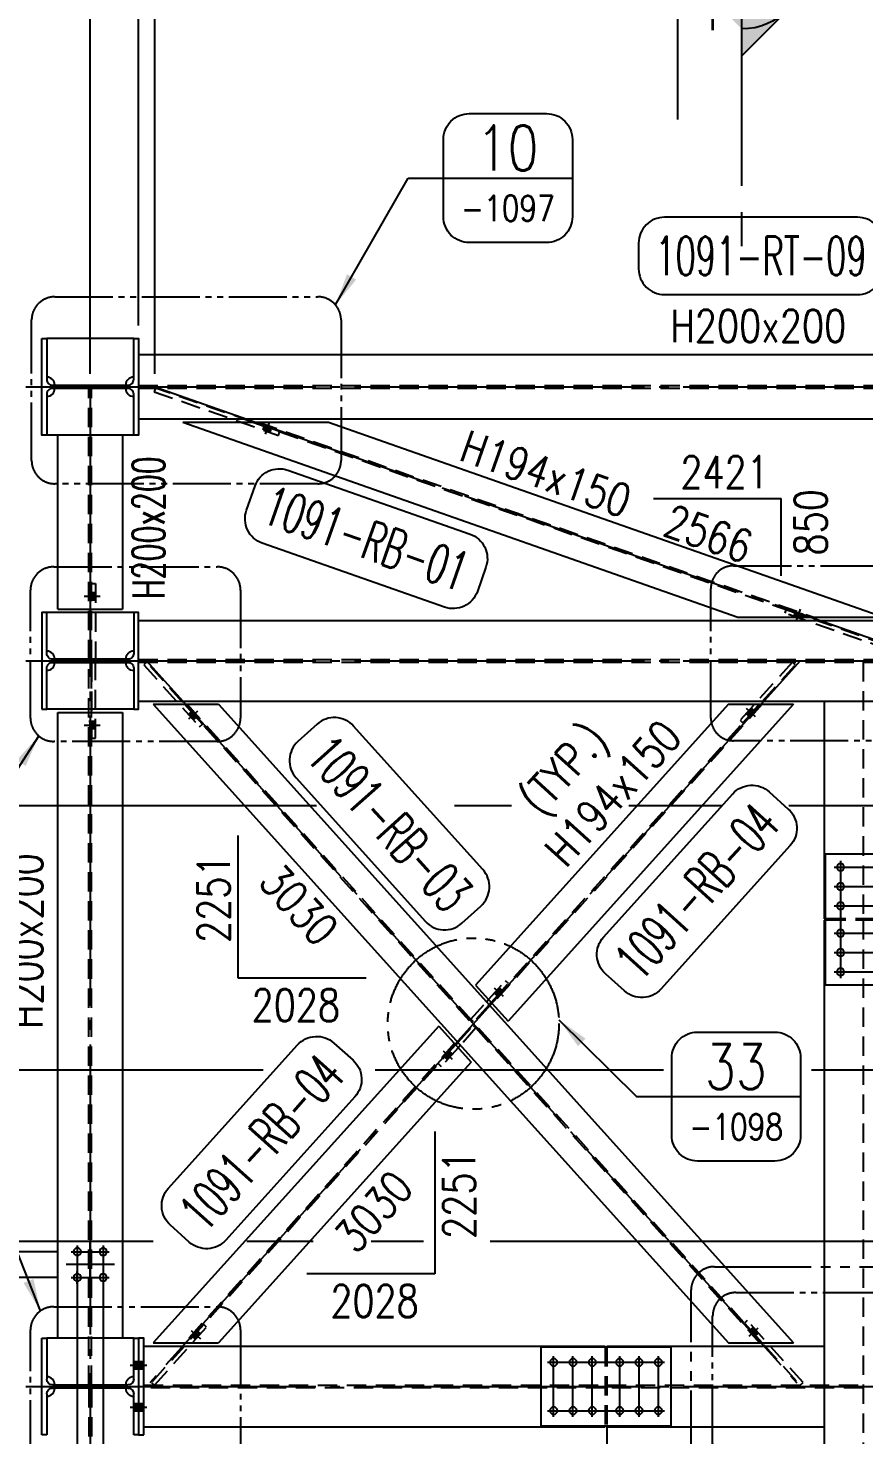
# Model space of a CAD drawing. Header units: millimetres. Extents: x 0 to 232280, y -26939 to 23794.
# Drawn here: x 59681 to 62275, y 12618 to 16981 of the extents above; entities that cross this region are included whole.
import ezdxf
from ezdxf.enums import TextEntityAlignment as Align

# ---------------------------------------------------------------- set-up
doc = ezdxf.new("R2010")
doc.units = ezdxf.units.MM
doc.header["$LTSCALE"] = 30
for name, pattern in [('JNK-CENTER', [34, 30, -1.5, 1, -1.5]), ('JNK-HIDDEN', [3, 2, -1]), ('PH2', [15, 10, -1, 1, -1, 1, -1])]:
    doc.linetypes.add(name, pattern=pattern)
for name, color, linetype in [('CEN-R', 1, 'JNK-CENTER'), ('CON-C', 4, 'Continuous'), ('CON-G', 3, 'Continuous'), ('CON-W', 7, 'Continuous'), ('CON-Y', 2, 'Continuous'), ('det', 2, 'PH2'), ('Dim-W', 7, 'Continuous'), ('HID-Y', 2, 'JNK-HIDDEN'), ('STL-OBJT', 7, 'Continuous'), ('TXT-Y', 2, 'Continuous')]:
    doc.layers.add(name, color=color, linetype=linetype)
doc.styles.add('SIMPLEX', font='simplex.shx', dxfattribs={"width": 0.8})
doc.dimstyles.new('DIM40', dxfattribs={"dimscale": 40, "dimtxt": 2.5, "dimasz": 2.5, "dimexe": 1, "dimexo": 1, "dimgap": 1, "dimtad": 1, "dimdec": 0, "dimdsep": 46, "dimtxsty": 'SIMPLEX', "dimcen": 0, "dimclrd": 7, "dimclre": 7, "dimclrt": 2, "dimadec": 1, "dimazin": 2, "dimtfac": 1, "dimtdec": 0, "dimtix": 1, "dimtmove": 2, "dimatfit": 2, "dimfxl": 1, "dimtolj": 1, "dimtzin": 0, "dimarcsym": 1})
doc.dimstyles.new('DIM40x4', dxfattribs={"dimscale": 40, "dimtxt": 2.5, "dimasz": 2.5, "dimexe": 1, "dimexo": 1, "dimgap": 1, "dimtad": 1, "dimdec": 1, "dimlfac": 0.25, "dimdsep": 46, "dimtxsty": 'SIMPLEX', "dimcen": 2.5, "dimclrd": 7, "dimclre": 7, "dimclrt": 2, "dimadec": 1, "dimazin": 2, "dimtfac": 1, "dimtdec": 1, "dimtmove": 2, "dimatfit": 3, "dimfxl": 1, "dimtfill": 1, "dimtolj": 1, "dimtzin": 0, "dimarcsym": 1})

# ---------------------------------------------------------------- blocks, each defined once
blk = doc.blocks.new('A$C719F1443')
at = {"layer": 'CON-G'}
for p, q in [((300, 300), (0, 300)), ((0, 300), (0, 285)), ((0, 285), (127, 285)), ((145, 267), (145, 33)), ((155, 33), (155, 267)), ((173, 285), (300, 285)), ((300, 285), (300, 300)), ((127, 15), (0, 15)), ((0, 15), (0, 0)), ((0, 0), (300, 0)), ((300, 15), (173, 15)), ((300, 0), (300, 15))]:
    blk.add_line(p, q, dxfattribs=at)
for centre, start, end in [((127, 267), 0, 90), ((173, 267), 90, 180), ((127, 33), 270, 0), ((173, 33), 180, 270)]:
    blk.add_arc(centre, 18, start, end, dxfattribs=at)
blk = doc.blocks.new('A$C1FE84643')
at = {"layer": 'Dim-W'}
h = blk.add_hatch(color=256, dxfattribs=at)
h.paths.add_polyline_path([(26, 23), (11, 23), (11, 11.5), (26, 11.5)])
h.paths.add_polyline_path([(42, 23), (26, 23), (26, 11.5), (42, 11.5)])
h.paths.add_polyline_path([(42, 11.5), (26, 11.5), (26, 0), (42, 0)])
h.paths.add_polyline_path([(26, 11.5), (11, 11.5), (11, 0), (26, 0)])
at = {"layer": 'CEN-R'}
blk.add_line((52, 11.5), (0, 11.5), dxfattribs=at)
at = {"layer": 'HID-Y'}
for p, q in [((42, 23), (11, 23)), ((42, 0), (11, 0))]:
    blk.add_line(p, q, dxfattribs=at)
blk = doc.blocks.new('f21222')
at = {"layer": 'CEN-R'}
for p, q in [((319724.8, -21670.5), (320088.1, -21670.5)), ((319744, -21651.3), (319744, -21839.7)), ((319804, -21651.3), (319804, -21839.7)), ((319864, -21651.3), (319864, -21839.7)), ((319949, -21651.3), (319949, -21839.7)), ((320009, -21651.3), (320009, -21839.7)), ((320069, -21651.3), (320069, -21839.7)), ((319724.8, -21820.5), (320088.1, -21820.5))]:
    blk.add_line(p, q, dxfattribs=at)
at = {"layer": 'CON-G'}
for p, q in [((319904, -21620.5), (319904, -21623.5)), ((319909, -21620.5), (319909, -21623.5)), ((319904, -21867.5), (319904, -21870.5)), ((319909, -21867.5), (319909, -21870.5))]:
    blk.add_line(p, q, dxfattribs=at)
blk.add_lwpolyline([(319704, -21623.5), (320109, -21623.5), (320109, -21867.5), (319704, -21867.5)], close=True, dxfattribs=at)
for centre in [(319744, -21670.5), (319804, -21670.5), (319864, -21670.5), (319949, -21670.5), (320009, -21670.5), (320069, -21670.5), (319744, -21820.5), (319804, -21820.5), (319864, -21820.5), (319949, -21820.5), (320009, -21820.5), (320069, -21820.5)]:
    blk.add_circle(centre, 11.5, dxfattribs=at)
at = {"layer": 'HID-Y'}
for p, q in [((319904, -21867.5), (319904, -21623.5)), ((319909, -21867.5), (319909, -21623.5))]:
    blk.add_line(p, q, dxfattribs=at)
blk = doc.blocks.new('det-tag')
at = {"layer": 'CON-Y'}
blk.add_line((5, 0), (-5, 0), dxfattribs=at)
blk.add_lwpolyline([(-3, -5), (3, -5, 0.414214), (5, -3), (5, 3, 0.414214), (3, 5), (-3, 5, 0.414214), (-5, 3), (-5, -3, 0.414214)], format="xyb", close=True, dxfattribs=at)
at = {"layer": 'CON-G', "style": 'SIMPLEX', "width": 0.8}
blk.add_attdef('TAG', text='', height=3.5, dxfattribs=at).set_placement((0.02, 0.58), align=Align.CENTER)
at = {"layer": 'CON-Y', "style": 'SIMPLEX', "width": 0.8}
blk.add_attdef('-8888', text='', height=2, dxfattribs=at).set_placement((0, -3.34), align=Align.CENTER)
blk = doc.blocks.new('DUCT-TAG')
at = {"layer": 'CON-G'}
blk.add_lwpolyline([(-9.49, -1), (-9.49, 1, -0.414214), (-7.49, 3), (7.49, 3, -0.414214), (9.49, 1), (9.49, -1, -0.414214), (7.49, -3), (-7.49, -3, -0.414214)], format="xyb", close=True, dxfattribs=at)
at = {"layer": 'CON-G', "style": 'SIMPLEX', "width": 1.246304}
blk.add_attdef('NAME', text='', height=3, dxfattribs=at).set_placement((-8.19, -1.5), (8.19, -1.5), align=Align.FIT)
at = {"layer": 'CON-Y', "style": 'SIMPLEX'}
blk.add_attdef('ELEVATION', text='', height=2, dxfattribs=at).set_placement((0, -6.02), align=Align.CENTER)
blk = doc.blocks.new('A$C2E455471')
h = blk.add_hatch(color=256)
h.paths.add_polyline_path([(416.4, 719.7), (414.7, 715), (426.9, 715), (427.2, 715.9)])
h.paths.add_polyline_path([(426.9, 715), (414.7, 715), (412.4, 708.4), (423.2, 704.6)])
h.paths.add_polyline_path([(438.1, 712.1), (429.8, 715), (426.9, 715), (423.2, 704.6), (434.1, 700.8)])
h.paths.add_polyline_path([(423.2, 704.6), (412.4, 708.4), (411.4, 705.6), (422.3, 701.7)])
h.paths.add_polyline_path([(423.2, 704.6), (422.3, 701.7), (433.1, 697.9), (434.1, 700.8)])
h.paths.add_polyline_path([(422.3, 701.7), (421.3, 698.9), (432.1, 695.1), (433.1, 697.9)])
h.paths.add_polyline_path([(422.3, 701.7), (411.4, 705.6), (410.4, 702.7), (421.3, 698.9)])
h = blk.add_hatch(color=256)
h.paths.add_polyline_path([(2064.1, 141.2), (2062.4, 136.5), (2074.6, 136.5), (2074.9, 137.4)])
h.paths.add_polyline_path([(2074.6, 136.5), (2062.4, 136.5), (2060.1, 129.9), (2070.9, 126.1)])
h.paths.add_polyline_path([(2085.8, 133.6), (2077.5, 136.5), (2074.6, 136.5), (2070.9, 126.1), (2081.8, 122.3)])
h.paths.add_polyline_path([(2070.9, 126.1), (2060.1, 129.9), (2059.1, 127.1), (2070, 123.3)])
h.paths.add_polyline_path([(2070.9, 126.1), (2070, 123.3), (2080.8, 119.4), (2081.8, 122.3)])
h.paths.add_polyline_path([(2070, 123.3), (2069, 120.4), (2079.8, 116.6), (2080.8, 119.4)])
h.paths.add_polyline_path([(2070, 123.3), (2059.1, 127.1), (2058.1, 124.2), (2069, 120.4)])
blk.add_hatch(color=256).paths.add_polyline_path([(2074.9, 137.4), (2074.6, 136.5), (2077.5, 136.5)])
at = {"layer": 'CEN-R'}
for p, q in [((2421, 0), (0, 850)), ((417.9, 689.5), (430.5, 725.3)), ((2065.6, 111), (2078.2, 146.8))]:
    blk.add_line(p, q, dxfattribs=at)
at = {"layer": 'CON-G'}
for p, q in [((610.9, 715), (158.1, 715)), ((1881.3, 110), (158.1, 715)), ((2334.1, 110), (610.9, 715)), ((2334.1, 110), (1881.3, 110))]:
    blk.add_line(p, q, dxfattribs=at)
at = {"layer": 'HID-Y'}
for p, q in [((2098.6, 110), (375.5, 715)), ((2116.8, 110), (393.6, 715)), ((410.4, 702.7), (416.4, 719.7)), ((432.1, 695.1), (438.1, 712.1)), ((2058.1, 124.2), (2064.1, 141.2)), ((2079.8, 116.6), (2085.8, 133.6))]:
    blk.add_line(p, q, dxfattribs=at)
for points in [[(54.1, 834.2), (58.1, 845.5), (465, 702.7), (461, 691.3)], [(2418.7, 4), (2422.6, 15.3), (2037.2, 150.7), (2033.2, 139.3)]]:
    blk.add_lwpolyline(points, close=True, dxfattribs=at)
blk = doc.blocks.new('A$C02384DC5')
at = {"layer": 'Dim-W'}
h = blk.add_hatch(color=256, dxfattribs=at)
h.paths.add_polyline_path([(1891.9, 2067.7), (1883, 2075.7), (1890.7, 2084.3), (1899.6, 2076.2)])
h.paths.add_polyline_path([(1899.6, 2076.2), (1890.7, 2084.3), (1898.4, 2092.8), (1907.3, 2084.8)])
h.paths.add_polyline_path([(1890.7, 2084.3), (1888.5, 2086.3), (1896.2, 2094.8), (1898.4, 2092.8)])
h.paths.add_polyline_path([(1888.5, 2086.3), (1886.3, 2088.3), (1894, 2096.8), (1896.2, 2094.8)])
h.paths.add_polyline_path([(1880.8, 2077.7), (1878.6, 2079.7), (1886.3, 2088.3), (1888.5, 2086.3)])
h.paths.add_polyline_path([(1883, 2075.7), (1880.8, 2077.7), (1888.5, 2086.3), (1890.7, 2084.3)])
h = blk.add_hatch(color=256, dxfattribs=at)
h.paths.add_polyline_path([(153.9, 183.3), (162.8, 175.3), (155.1, 166.7), (146.2, 174.8)])
h.paths.add_polyline_path([(146.2, 174.8), (155.1, 166.7), (147.4, 158.2), (138.5, 166.2)])
h.paths.add_polyline_path([(155.1, 166.7), (157.3, 164.7), (149.6, 156.2), (147.4, 158.2)])
h.paths.add_polyline_path([(157.3, 164.7), (159.5, 162.7), (151.8, 154.2), (149.6, 156.2)])
h.paths.add_polyline_path([(165, 173.3), (167.2, 171.3), (159.5, 162.7), (157.3, 164.7)])
h.paths.add_polyline_path([(162.8, 175.3), (165, 173.3), (157.3, 164.7), (155.1, 166.7)])
at = {"layer": 'CEN-R'}
for p, q in [((8.9, 0), (2036.9, 2251)), ((1878.8, 2095), (1907.1, 2069.5)), ((167, 156), (138.7, 181.5))]:
    blk.add_line(p, q, dxfattribs=at)
at = {"layer": 'CON-G'}
for p, q in [((29.6, 135), (1814.3, 2116)), ((231.5, 135), (2016.2, 2116)), ((1814.3, 2116), (2016.2, 2116)), ((29.6, 135), (231.5, 135))]:
    blk.add_line(p, q, dxfattribs=at)
at = {"layer": 'HID-Y'}
for p, q in [((126.5, 135), (1911.2, 2116)), ((134.6, 135), (1919.3, 2116)), ((1894, 2096.8), (1907.3, 2084.8)), ((1878.6, 2079.7), (1891.9, 2067.7)), ((167.2, 171.3), (153.9, 183.3)), ((151.8, 154.2), (138.5, 166.2))]:
    blk.add_line(p, q, dxfattribs=at)
for points in [[(1864, 2054.6), (2036.9, 2246.5), (2045.8, 2238.5), (1872.9, 2046.6)], [(181.8, 196.4), (8.9, 4.5), (0, 12.5), (172.9, 204.4)]]:
    blk.add_lwpolyline(points, close=True, dxfattribs=at)
blk = doc.blocks.new('A$C1D371EE2')
at = {"layer": 'Dim-W'}
h = blk.add_hatch(color=256, dxfattribs=at)
h.paths.add_polyline_path([(159.5, 2096.3), (151.8, 2104.9), (142.9, 2096.8), (150.6, 2088.3)])
h.paths.add_polyline_path([(159.5, 2096.3), (150.6, 2088.3), (158.3, 2079.7), (167.2, 2087.8)])
h.paths.add_polyline_path([(150.6, 2088.3), (148.4, 2086.3), (156.1, 2077.7), (158.3, 2079.7)])
h.paths.add_polyline_path([(148.4, 2086.3), (146.2, 2084.3), (153.9, 2075.7), (156.1, 2077.7)])
h.paths.add_polyline_path([(140.7, 2094.8), (138.5, 2092.8), (146.2, 2084.3), (148.4, 2086.3)])
blk.add_hatch(color=256, dxfattribs=at).paths.add_polyline_path([(142.9, 2096.8), (140.7, 2094.8), (148.4, 2086.3), (150.6, 2088.3)])
h = blk.add_hatch(color=256, dxfattribs=at)
h.paths.add_polyline_path([(922.3, 1227.3), (924.6, 1229.3), (932.3, 1220.7), (930, 1218.7)])
h.paths.add_polyline_path([(920.1, 1225.2), (922.3, 1227.3), (930, 1218.7), (927.8, 1216.7)])
h.paths.add_polyline_path([(927.8, 1216.7), (930, 1218.7), (937.7, 1210.2), (935.5, 1208.2)])
h.paths.add_polyline_path([(930, 1218.7), (932.3, 1220.7), (939.9, 1212.2), (937.7, 1210.2)])
h.paths.add_polyline_path([(932.3, 1220.7), (941.2, 1228.8), (948.9, 1220.2), (939.9, 1212.2)])
h.paths.add_polyline_path([(932.3, 1220.7), (924.6, 1229.3), (933.5, 1237.3), (941.2, 1228.8)])
h = blk.add_hatch(color=256, dxfattribs=at)
h.paths.add_polyline_path([(1105.7, 1023.7), (1103.4, 1021.7), (1095.7, 1030.3), (1098, 1032.3)])
h.paths.add_polyline_path([(1107.9, 1025.8), (1105.7, 1023.7), (1098, 1032.3), (1100.2, 1034.3)])
h.paths.add_polyline_path([(1100.2, 1034.3), (1098, 1032.3), (1090.3, 1040.8), (1092.5, 1042.8)])
h.paths.add_polyline_path([(1098, 1032.3), (1095.7, 1030.3), (1088.1, 1038.8), (1090.3, 1040.8)])
h.paths.add_polyline_path([(1095.7, 1030.3), (1086.8, 1022.2), (1079.1, 1030.8), (1088.1, 1038.8)])
h.paths.add_polyline_path([(1095.7, 1030.3), (1103.4, 1021.7), (1094.5, 1013.7), (1086.8, 1022.2)])
h = blk.add_hatch(color=256, dxfattribs=at)
h.paths.add_polyline_path([(1860.8, 163.2), (1869.7, 171.3), (1877.4, 162.7), (1868.5, 154.7)])
h.paths.add_polyline_path([(1868.5, 154.7), (1877.4, 162.7), (1885.1, 154.2), (1876.2, 146.1)])
h.paths.add_polyline_path([(1877.4, 162.7), (1879.6, 164.7), (1887.3, 156.2), (1885.1, 154.2)])
h.paths.add_polyline_path([(1879.6, 164.7), (1881.8, 166.7), (1889.5, 158.2), (1887.3, 156.2)])
h.paths.add_polyline_path([(1871.9, 173.3), (1874.1, 175.3), (1881.8, 166.7), (1879.6, 164.7)])
h.paths.add_polyline_path([(1869.7, 171.3), (1871.9, 173.3), (1879.6, 164.7), (1877.4, 162.7)])
at = {"layer": 'CEN-R'}
for p, q in [((2028, 0), (0, 2251)), ((138.7, 2077.6), (167, 2103)), ((920.4, 1210), (948.6, 1235.4)), ((1107.6, 1041), (1079.4, 1015.6)), ((1889.3, 173.4), (1861, 148))]:
    blk.add_line(p, q, dxfattribs=at)
at = {"layer": 'CON-G'}
for p, q in [((20.7, 2116), (222.6, 2116)), ((906.3, 1133), (20.7, 2116)), ((1007.3, 1245), (222.6, 2116)), ((906.3, 1133), (1007.3, 1245)), ((959.2, 1190.8), (965.5, 1183.8)), ((973.6, 1192.7), (966.9, 1200.2)), ((1020.7, 1006), (1121.7, 1118)), ((2007.3, 135), (1121.7, 1118)), ((1054.4, 1058.3), (1061.1, 1050.8)), ((1069.2, 1059.8), (1062.5, 1067.2)), ((1805.4, 135), (1020.7, 1006)), ((1805.4, 135), (2007.3, 135))]:
    blk.add_line(p, q, dxfattribs=at)
at = {"layer": 'HID-Y'}
for p, q in [((954.8, 1186.8), (117.6, 2116)), ((958.8, 1191.2), (125.7, 2116)), ((138.5, 2092.8), (151.8, 2104.9)), ((153.9, 2075.7), (167.2, 2087.8)), ((905.5, 1250.4), (914.4, 1258.5)), ((958.8, 1191.2), (905.5, 1250.4)), ((966.9, 1200.2), (914.4, 1258.5)), ((920.1, 1225.2), (933.5, 1237.3)), ((935.5, 1208.2), (948.9, 1220.2)), ((965.5, 1183.8), (1013.2, 1130.9)), ((1022.1, 1138.9), (973.6, 1192.7)), ((1013.2, 1130.9), (1022.1, 1138.9)), ((1014.8, 1120.1), (1005.9, 1112.1)), ((1005.9, 1112.1), (1054.4, 1058.3)), ((1062.5, 1067.2), (1014.8, 1120.1)), ((1061.1, 1050.8), (1113.6, 992.5)), ((1902.3, 135), (1069.2, 1059.8)), ((1069.2, 1059.8), (1122.5, 1000.6)), ((1910.4, 135), (1073.2, 1064.2)), ((1092.5, 1042.8), (1079.1, 1030.8)), ((1107.9, 1025.8), (1094.5, 1013.7)), ((1122.5, 1000.6), (1113.6, 992.5)), ((1874.1, 175.3), (1860.8, 163.2)), ((1889.5, 158.2), (1876.2, 146.1))]:
    blk.add_line(p, q, dxfattribs=at)
for points in [[(15.3, 2238.5), (24.2, 2246.5), (186.3, 2066.6), (177.4, 2058.6)], [(2003.8, 4.5), (1841.7, 184.4), (1850.6, 192.4), (2012.7, 12.5)]]:
    blk.add_lwpolyline(points, close=True, dxfattribs=at)
blk = doc.blocks.new('SECMARK1')
at = {"layer": 'CON-Y'}
h = blk.add_hatch(color=256, dxfattribs=at)
edge = h.paths.add_edge_path()
edge.add_line((21.83, 7.07), (18.29, 3.54))
edge.add_arc((21.83, 0), 5, 45, 135, ccw=False)
edge.add_line((25.36, 3.54), (21.83, 7.07))
h = blk.add_hatch(color=256, dxfattribs=at)
edge = h.paths.add_edge_path()
edge.add_line((14.76, 0), (16.83, 0))
edge.add_arc((21.83, 0), 5, 135, 180, ccw=False)
edge.add_line((18.29, 3.54), (14.76, 0))
edge = h.paths.add_edge_path()
edge.add_arc((21.83, 0), 5, 270, 540)
h = blk.add_hatch(color=256, dxfattribs=at)
edge = h.paths.add_edge_path()
edge.add_line((26.83, 0), (28.9, 0))
edge.add_line((28.9, 0), (25.36, 3.54))
edge.add_arc((21.83, 0), 5, 0, 45, ccw=False)
at = {"layer": 'CON-C'}
blk.add_line((0, 0), (2.63, 0), dxfattribs=at)
blk.add_lwpolyline([(4.67, 0), (28.9, 0), (21.83, 7.07), (14.76, 0)], dxfattribs=at)
at = {"layer": 'CON-Y'}
blk.add_line((21.83, -5), (9.82, -5), dxfattribs=at)
blk.add_arc((21.83, 0), 5, 270, 180, dxfattribs=at)
at = {"layer": 'CON-C', "style": 'SIMPLEX', "width": 0.8}
blk.add_attdef('TAG', text='', height=3.5, dxfattribs=at).set_placement((21.8, 0.58), align=Align.CENTER)
at = {"layer": 'CON-Y', "style": 'SIMPLEX', "width": 0.8}
blk.add_attdef('H0000-0000', text='', height=2, dxfattribs=at).set_placement((24.66, -3.38), align=Align.RIGHT)
blk = doc.blocks.new('*D1212')
at = {"layer": 'DEFPOINTS', "color": 0, "transparency": 16777216}
for p in [(70644, 17518.8), (57585.6, 15868.8), (59674, 15868.8)]:
    blk.add_point(p, dxfattribs=at)
at = {"layer": 'Dim-W', "color": 7, "linetype": 'ByBlock', "lineweight": -2, "transparency": 16777216}
for p, q in [((70604, 17518.8), (57545.6, 17518.8)), ((57585.6, 17418.8), (57585.6, 15968.8)), ((59634, 15868.8), (57545.6, 15868.8))]:
    blk.add_line(p, q, dxfattribs=at)
at = {"layer": 'Dim-W', "color": 7, "transparency": 16777216}
for points in [[(57568.9, 17418.8), (57602.3, 17418.8), (57585.6, 17518.8)], [(57568.9, 15968.8), (57602.3, 15968.8), (57585.6, 15868.8)]]:
    blk.add_solid(points, dxfattribs=at)
at = {"layer": 'Dim-W', "color": 2, "transparency": 16777216, "insert": (57495.6, 16693.8), "char_height": 100, "attachment_point": 5, "rotation": 90, "style": 'SIMPLEX'}
blk.add_mtext('\\A1;1650', dxfattribs=at)
blk = doc.blocks.new('A$C5A3D7FFA')
at = {"layer": 'det'}
for p, q in [((72, 2556.3), (6818.6, 2556.3)), ((0, 72), (0, 2484.3))]:
    blk.add_line(p, q, dxfattribs=at)
blk.add_arc((72, 2484.3), 72, 90, 180, dxfattribs=at)
blk = doc.blocks.new('*D1354')
at = {"layer": 'DEFPOINTS', "color": 0, "transparency": 16777216}
for p in [(58225.6, 13217.8), (62545, 13217.8), (58225.6, 12767.8)]:
    blk.add_point(p, dxfattribs=at)
at = {"layer": 'Dim-W', "color": 7, "linetype": 'ByBlock', "lineweight": -2, "transparency": 16777216}
for p, q in [((60069, 13217.8), (58185.6, 13217.8)), ((60566.2, 13217.8), (60360.2, 13217.8)), ((60908.4, 13217.8), (60746.1, 13217.8)), ((62505, 13217.8), (61114.8, 13217.8)), ((58225.6, 12867.8), (58225.6, 13117.8))]:
    blk.add_line(p, q, dxfattribs=at)
at = {"layer": 'Dim-W', "color": 7, "transparency": 16777216}
for points in [[(58208.9, 13117.8), (58242.3, 13117.8), (58225.6, 13217.8)], [(58208.9, 12867.8), (58242.3, 12867.8), (58225.6, 12767.8)]]:
    blk.add_solid(points, dxfattribs=at)
at = {"layer": 'Dim-W', "color": 2, "transparency": 16777216, "insert": (58135.6, 12992.8), "char_height": 100, "attachment_point": 5, "rotation": 90, "style": 'SIMPLEX'}
blk.add_mtext('\\A1;450', dxfattribs=at)
blk = doc.blocks.new('*D1355')
at = {"layer": 'DEFPOINTS', "color": 0, "transparency": 16777216}
for p in [(58225.6, 13748.8), (62677.2, 13748.8), (58225.6, 13217.8)]:
    blk.add_point(p, dxfattribs=at)
at = {"layer": 'Dim-W', "color": 7, "linetype": 'ByBlock', "lineweight": -2, "transparency": 16777216}
for p, q in [((60410.5, 13748.8), (58185.6, 13748.8)), ((61653, 13748.8), (60757.7, 13748.8)), ((62637.2, 13748.8), (62112.4, 13748.8)), ((58225.6, 13317.8), (58225.6, 13648.8))]:
    blk.add_line(p, q, dxfattribs=at)
at = {"layer": 'Dim-W', "color": 7, "transparency": 16777216}
for points in [[(58208.9, 13648.8), (58242.3, 13648.8), (58225.6, 13748.8)], [(58208.9, 13317.8), (58242.3, 13317.8), (58225.6, 13217.8)]]:
    blk.add_solid(points, dxfattribs=at)
at = {"layer": 'Dim-W', "color": 2, "transparency": 16777216, "insert": (58135.6, 13483.3), "char_height": 100, "attachment_point": 5, "rotation": 90, "style": 'SIMPLEX'}
blk.add_mtext('\\A1;531', dxfattribs=at)
blk = doc.blocks.new('*D1356')
at = {"layer": 'DEFPOINTS', "color": 0, "transparency": 16777216}
for p in [(58225.6, 14568.8), (62545, 14568.8), (58225.6, 13748.8)]:
    blk.add_point(p, dxfattribs=at)
at = {"layer": 'Dim-W', "color": 7, "linetype": 'ByBlock', "lineweight": -2, "transparency": 16777216}
for p, q in [((60576, 14568.8), (58185.6, 14568.8)), ((61835.6, 14568.8), (61545.6, 14568.8)), ((62505, 14568.8), (62041.9, 14568.8)), ((58225.6, 13848.8), (58225.6, 14468.8))]:
    blk.add_line(p, q, dxfattribs=at)
at = {"layer": 'Dim-W', "color": 7, "transparency": 16777216}
for points in [[(58208.9, 14468.8), (58242.3, 14468.8), (58225.6, 14568.8)], [(58208.9, 13848.8), (58242.3, 13848.8), (58225.6, 13748.8)]]:
    blk.add_solid(points, dxfattribs=at)
at = {"layer": 'Dim-W', "color": 2, "transparency": 16777216, "insert": (58135.6, 14158.8), "char_height": 100, "attachment_point": 5, "rotation": 90, "style": 'SIMPLEX'}
blk.add_mtext('\\A1;820', dxfattribs=at)
blk = doc.blocks.new('*D1238')
at = {"layer": 'DEFPOINTS', "color": 0, "transparency": 16777216}
for p in [(80556, 21263.1), (80556, 17668.8), (60024, 16018.8)]:
    blk.add_point(p, dxfattribs=at)
at = {"layer": 'Dim-W', "color": 7, "linetype": 'ByBlock', "lineweight": -2, "transparency": 16777216}
for p, q in [((60024, 16058.8), (60024, 21303.1)), ((80556, 17708.8), (80556, 21303.1)), ((60124, 21263.1), (80456, 21263.1))]:
    blk.add_line(p, q, dxfattribs=at)
at = {"layer": 'Dim-W', "color": 7, "transparency": 16777216}
for points in [[(60124, 21279.7), (60124, 21246.4), (60024, 21263.1)], [(80456, 21279.7), (80456, 21246.4), (80556, 21263.1)]]:
    blk.add_solid(points, dxfattribs=at)
at = {"layer": 'Dim-W', "color": 2, "transparency": 16777216, "insert": (70290, 21353.1), "char_height": 100, "attachment_point": 5, "style": 'SIMPLEX'}
blk.add_mtext('\\A1;20532', dxfattribs=at)
blk = doc.blocks.new('*D1239')
at = {"layer": 'DEFPOINTS', "color": 0, "transparency": 16777216}
for p in [(69736, 20623.1), (60024, 16018.8), (69736, 15868.8)]:
    blk.add_point(p, dxfattribs=at)
at = {"layer": 'Dim-W', "color": 7, "linetype": 'ByBlock', "lineweight": -2, "transparency": 16777216}
for p, q in [((60024, 16058.8), (60024, 20663.1)), ((69736, 15908.8), (69736, 20663.1)), ((60124, 20623.1), (69636, 20623.1))]:
    blk.add_line(p, q, dxfattribs=at)
at = {"layer": 'Dim-W', "color": 7, "transparency": 16777216}
for points in [[(60124, 20639.7), (60124, 20606.4), (60024, 20623.1)], [(69636, 20639.7), (69636, 20606.4), (69736, 20623.1)]]:
    blk.add_solid(points, dxfattribs=at)
at = {"layer": 'Dim-W', "color": 2, "transparency": 16777216, "insert": (64880, 20713.1), "char_height": 100, "attachment_point": 5, "style": 'SIMPLEX'}
blk.add_mtext('\\A1;9712', dxfattribs=at)
blk = doc.blocks.new('*D1240')
at = {"layer": 'DEFPOINTS', "color": 0, "transparency": 16777216}
for p in [(59874, 20943.1), (60024, 16018.8), (59874, 15868.8)]:
    blk.add_point(p, dxfattribs=at)
at = {"layer": 'Dim-W', "color": 7, "linetype": 'ByBlock', "lineweight": -2, "transparency": 16777216}
for p, q in [((59874, 15908.8), (59874, 20983.1)), ((60024, 16058.8), (60024, 20983.1)), ((59774, 20943.1), (59674, 20943.1)), ((60024, 20943.1), (59874, 20943.1)), ((60124, 20943.1), (60224, 20943.1))]:
    blk.add_line(p, q, dxfattribs=at)
at = {"layer": 'Dim-W', "color": 7, "transparency": 16777216}
for points in [[(59774, 20959.7), (59774, 20926.4), (59874, 20943.1)], [(60124, 20959.7), (60124, 20926.4), (60024, 20943.1)]]:
    blk.add_solid(points, dxfattribs=at)
at = {"layer": 'Dim-W', "color": 2, "transparency": 16777216, "insert": (59672.9, 21033.1), "char_height": 100, "attachment_point": 5, "style": 'SIMPLEX'}
blk.add_mtext('\\A1;150', dxfattribs=at)
blk = doc.blocks.new('*D1241')
at = {"layer": 'DEFPOINTS', "color": 0, "transparency": 16777216}
for p in [(64805, 20303.1), (64805, 16068.8), (60024, 16018.8)]:
    blk.add_point(p, dxfattribs=at)
at = {"layer": 'Dim-W', "color": 7, "linetype": 'ByBlock', "lineweight": -2, "transparency": 16777216}
for p, q in [((60024, 16058.8), (60024, 20343.1)), ((64805, 16108.8), (64805, 20343.1)), ((60124, 20303.1), (64705, 20303.1))]:
    blk.add_line(p, q, dxfattribs=at)
at = {"layer": 'Dim-W', "color": 7, "transparency": 16777216}
for points in [[(60124, 20319.7), (60124, 20286.4), (60024, 20303.1)], [(64705, 20319.7), (64705, 20286.4), (64805, 20303.1)]]:
    blk.add_solid(points, dxfattribs=at)
at = {"layer": 'Dim-W', "color": 2, "transparency": 16777216, "insert": (62414.5, 20393.1), "char_height": 100, "attachment_point": 5, "style": 'SIMPLEX'}
blk.add_mtext('\\A1;4781', dxfattribs=at)
blk = doc.blocks.new('*D1248')
at = {"layer": 'DEFPOINTS', "color": 0, "transparency": 16777216}
for p in [(59874, 19983.1), (62670, 19983.1), (62670, 15868.8)]:
    blk.add_point(p, dxfattribs=at)
at = {"layer": 'Dim-W', "color": 7, "linetype": 'ByBlock', "lineweight": -2, "transparency": 16777216}
for p, q in [((62670, 15908.8), (62670, 20023.1)), ((59974, 19983.1), (62570, 19983.1))]:
    blk.add_line(p, q, dxfattribs=at)
at = {"layer": 'Dim-W', "color": 7, "transparency": 16777216}
for points in [[(59974, 19999.7), (59974, 19966.4), (59874, 19983.1)], [(62570, 19999.7), (62570, 19966.4), (62670, 19983.1)]]:
    blk.add_solid(points, dxfattribs=at)
at = {"layer": 'Dim-W', "color": 2, "transparency": 16777216, "insert": (61272, 20073.1), "char_height": 100, "attachment_point": 5, "style": 'SIMPLEX'}
blk.add_mtext('\\A1;2796', dxfattribs=at)
blk = doc.blocks.new('*D1256')
at = {"layer": 'DEFPOINTS', "color": 0, "transparency": 16777216}
for p in [(59874, 19663.1), (60074, 19663.1), (60074, 15868.8)]:
    blk.add_point(p, dxfattribs=at)
at = {"layer": 'Dim-W', "color": 7, "linetype": 'ByBlock', "lineweight": -2, "transparency": 16777216}
for p, q in [((60074, 15908.8), (60074, 19703.1)), ((59774, 19663.1), (59674, 19663.1)), ((59874, 19663.1), (60074, 19663.1)), ((60174, 19663.1), (60274, 19663.1))]:
    blk.add_line(p, q, dxfattribs=at)
at = {"layer": 'Dim-W', "color": 7, "transparency": 16777216}
for points in [[(59774, 19679.7), (59774, 19646.4), (59874, 19663.1)], [(60174, 19679.7), (60174, 19646.4), (60074, 19663.1)]]:
    blk.add_solid(points, dxfattribs=at)
at = {"layer": 'Dim-W', "color": 2, "transparency": 16777216, "insert": (59697.2, 19753.1), "char_height": 100, "attachment_point": 5, "style": 'SIMPLEX'}
blk.add_mtext('\\A1;200', dxfattribs=at)
blk = doc.blocks.new('*D1257')
at = {"layer": 'DEFPOINTS', "color": 0, "transparency": 16777216}
for p in [(60074, 19663.1), (62495, 19663.1), (62495, 15018.8)]:
    blk.add_point(p, dxfattribs=at)
at = {"layer": 'Dim-W', "color": 7, "linetype": 'ByBlock', "lineweight": -2, "transparency": 16777216}
for p, q in [((62495, 15058.8), (62495, 19703.1)), ((60174, 19663.1), (62395, 19663.1))]:
    blk.add_line(p, q, dxfattribs=at)
at = {"layer": 'Dim-W', "color": 7, "transparency": 16777216}
for points in [[(60174, 19679.7), (60174, 19646.4), (60074, 19663.1)], [(62395, 19679.7), (62395, 19646.4), (62495, 19663.1)]]:
    blk.add_solid(points, dxfattribs=at)
at = {"layer": 'Dim-W', "color": 2, "transparency": 16777216, "insert": (61284.5, 19753.1), "char_height": 100, "attachment_point": 5, "style": 'SIMPLEX'}
blk.add_mtext('\\A1;2421', dxfattribs=at)
blk = doc.blocks.new('A$C43825677')
at = {"layer": 'CEN-R'}
for p, q in [((35, 134.2), (35, 95.8)), ((35, 15.8), (35, 134.2)), ((75, 150), (75, 0)), ((115, 15.8), (115, 134.2)), ((15.8, 115), (134.2, 115)), ((150, 75), (0, 75)), ((15.8, 35), (134.2, 35))]:
    blk.add_line(p, q, dxfattribs=at)
at = {"layer": 'CON-G'}
for centre in [(35, 115), (115, 115), (35, 35), (115, 35)]:
    blk.add_circle(centre, 11.5, dxfattribs=at)
blk = doc.blocks.new('*D1367')
at = {"layer": 'DEFPOINTS', "color": 0, "transparency": 16777216}
for p in [(59814.8, 13105.8), (57265.6, 12767.8), (57905.6, 12767.8)]:
    blk.add_point(p, dxfattribs=at)
at = {"layer": 'Dim-W', "color": 7, "linetype": 'ByBlock', "lineweight": -2, "transparency": 16777216}
for p, q in [((57552.8, 13105.8), (57225.6, 13105.8)), ((57857, 13105.8), (57623.7, 13105.8)), ((58061.3, 13105.8), (57946.5, 13105.8)), ((58576.6, 13105.8), (58296.8, 13105.8)), ((59774.8, 13105.8), (59075.9, 13105.8)), ((57265.6, 13005.8), (57265.6, 12867.8)), ((57541.6, 12767.8), (57225.6, 12767.8)), ((57865.6, 12767.8), (57629.3, 12767.8))]:
    blk.add_line(p, q, dxfattribs=at)
at = {"layer": 'Dim-W', "color": 7, "transparency": 16777216}
for points in [[(57248.9, 13005.8), (57282.3, 13005.8), (57265.6, 13105.8)], [(57248.9, 12867.8), (57282.3, 12867.8), (57265.6, 12767.8)]]:
    blk.add_solid(points, dxfattribs=at)
at = {"layer": 'Dim-W', "color": 2, "transparency": 16777216, "insert": (57175.6, 12936.8), "char_height": 100, "attachment_point": 5, "rotation": 90, "style": 'SIMPLEX'}
blk.add_mtext('\\A1;338', dxfattribs=at)
blk = doc.blocks.new('*D1368')
at = {"layer": 'DEFPOINTS', "color": 0, "transparency": 16777216}
for p in [(57265.6, 13185.8), (59814.8, 13185.8), (57265.6, 13105.8)]:
    blk.add_point(p, dxfattribs=at)
at = {"layer": 'Dim-W', "color": 7, "linetype": 'ByBlock', "lineweight": -2, "transparency": 16777216}
for p, q in [((57265.6, 13285.8), (57265.6, 13385.8)), ((57547.2, 13185.8), (57225.6, 13185.8)), ((57265.6, 13105.8), (57265.6, 13185.8)), ((57862.6, 13185.8), (57625.6, 13185.8)), ((58167.5, 13185.8), (57946.5, 13185.8)), ((59774.8, 13185.8), (58300.3, 13185.8)), ((57265.6, 13005.8), (57265.6, 12905.8))]:
    blk.add_line(p, q, dxfattribs=at)
at = {"layer": 'Dim-W', "color": 7, "transparency": 16777216}
for points in [[(57248.9, 13285.8), (57282.3, 13285.8), (57265.6, 13185.8)], [(57248.9, 13005.8), (57282.3, 13005.8), (57265.6, 13105.8)]]:
    blk.add_solid(points, dxfattribs=at)
at = {"layer": 'Dim-W', "color": 2, "transparency": 16777216, "insert": (57175.6, 13370), "char_height": 100, "attachment_point": 5, "rotation": 90, "style": 'SIMPLEX'}
blk.add_mtext('\\A1;80', dxfattribs=at)

msp = doc.modelspace()

# ---------------------------------------------------------------- hatches: boundary and pattern name
at = {"layer": 'CON-W'}
h = msp.add_hatch(color=256, dxfattribs=at)
h.paths.add_polyline_path([(59877.98, 15206.78), (59889.98, 15206.78), (59889.98, 15218.78), (59877.98, 15218.78)])
h.paths.add_polyline_path([(59873.98, 15206.78), (59877.98, 15206.78), (59877.98, 15218.78), (59873.98, 15218.78)])
h.paths.add_polyline_path([(59869.98, 15206.78), (59873.98, 15206.78), (59873.98, 15218.78), (59869.98, 15218.78)])
h.paths.add_polyline_path([(59869.98, 15218.78), (59873.98, 15218.78), (59873.98, 15229.78), (59869.98, 15229.78)])
h.paths.add_polyline_path([(59873.98, 15218.78), (59877.98, 15218.78), (59877.98, 15229.78), (59873.98, 15229.78)])
h.paths.add_polyline_path([(59877.98, 15218.78), (59889.98, 15218.78), (59889.98, 15229.78), (59877.98, 15229.78)])
h = msp.add_hatch(color=256, dxfattribs=at)
h.paths.add_polyline_path([(59877.98, 14830.78), (59889.98, 14830.78), (59889.98, 14818.78), (59877.98, 14818.78)])
h.paths.add_polyline_path([(59873.98, 14830.78), (59877.98, 14830.78), (59877.98, 14818.78), (59873.98, 14818.78)])
h.paths.add_polyline_path([(59869.98, 14830.78), (59873.98, 14830.78), (59873.98, 14818.78), (59869.98, 14818.78)])
h.paths.add_polyline_path([(59869.98, 14818.78), (59873.98, 14818.78), (59873.98, 14807.78), (59869.98, 14807.78)])
h.paths.add_polyline_path([(59873.98, 14818.78), (59877.98, 14818.78), (59877.98, 14807.78), (59873.98, 14807.78)])
h.paths.add_polyline_path([(59877.98, 14818.78), (59889.98, 14818.78), (59889.98, 14807.78), (59877.98, 14807.78)])

# ---------------------------------------------------------------- linework, layer by layer
at = {"layer": 'CEN-R'}
for p, q in [((59673.98, 15868.78), (69935.98, 15868.78)), ((59873.98, 15868.78), (59873.98, 7666.78)), ((59854.98, 15218.78), (59904.98, 15218.78)), ((59673.98, 15018.78), (80905.98, 15018.78)), ((59854.98, 14818.78), (59904.98, 14818.78)), ((59833.98, 13086.62), (59833.98, 9648.95)), ((59913.98, 13086.62), (59913.98, 9648.95)), ((59673.98, 12767.78), (80905.98, 12767.78)), ((61476.98, 12642.78), (61476.98, 10892.78))]:
    msp.add_line(p, q, dxfattribs=at)
at = {"layer": 'CON-G'}
for p, q in [((60008.98, 16018.78), (59738.98, 16018.78)), ((60023.98, 15968.78), (64654.98, 15968.78)), ((60023.98, 15768.78), (64654.98, 15768.78)), ((60008.98, 15718.78), (59738.98, 15718.78)), ((59773.98, 15178.78), (59773.98, 15718.78)), ((59973.98, 15718.78), (59973.98, 15178.78)), ((60008.98, 15168.78), (59738.98, 15168.78)), ((59773.98, 15178.78), (59973.98, 15178.78)), ((60023.98, 15143.78), (69585.98, 15143.78)), ((60023.98, 14893.78), (69585.98, 14893.78)), ((62151.98, 14893.78), (62151.98, 14218.78)), ((60008.98, 14868.78), (59738.98, 14868.78)), ((59773.98, 12917.78), (59773.98, 14858.78)), ((59773.98, 14858.78), (59973.98, 14858.78)), ((59973.98, 14858.78), (59973.98, 12917.78)), ((62151.98, 14213.78), (62151.98, 9321.78)), ((60008.98, 12917.78), (59738.98, 12917.78)), ((60039.98, 12892.78), (61471.98, 12892.78)), ((61476.98, 12892.78), (62151.98, 12892.78)), ((60039.98, 12642.78), (61471.98, 12642.78)), ((61476.98, 12642.78), (62151.98, 12642.78))]:
    msp.add_line(p, q, dxfattribs=at)
for points in [[(59723.98, 16018.78), (59738.98, 16018.78), (59738.98, 15891.78, 0.4142136), (59756.98, 15873.78), (59990.98, 15873.78, 0.4142136), (60008.98, 15891.78), (60008.98, 16018.78), (60023.98, 16018.78), (60023.98, 15718.78), (60008.98, 15718.78), (60008.98, 15845.78, 0.4142136), (59990.98, 15863.78), (59756.98, 15863.78, 0.4142136), (59738.98, 15845.78), (59738.98, 15718.78), (59723.98, 15718.78)], [(59723.98, 14868.78), (59738.98, 14868.78), (59738.98, 14995.78, -0.4142136), (59756.98, 15013.78), (59990.98, 15013.78, -0.4142136), (60008.98, 14995.78), (60008.98, 14868.78), (60023.98, 14868.78), (60023.98, 15168.78), (60008.98, 15168.78), (60008.98, 15041.78, -0.4142136), (59990.98, 15023.78), (59756.98, 15023.78, -0.4142136), (59738.98, 15041.78), (59738.98, 15168.78), (59723.98, 15168.78)]]:
    msp.add_lwpolyline(points, format="xyb", close=True, dxfattribs=at)
msp.add_lwpolyline([(60039.98, 12617.78), (60039.98, 12917.78), (60023.98, 12917.78), (60023.98, 12617.78)], close=True, dxfattribs=at)
for centre, start, end in [((59738.98, 15873.78), 0, 90), ((60008.98, 15873.78), 90, 180), ((59738.98, 15863.78), 270, 0), ((60008.98, 15863.78), 180, 270), ((59738.98, 15023.78), 0, 90), ((59738.98, 15013.78), 270, 0), ((60008.98, 15023.78), 90, 180), ((60008.98, 15013.78), 180, 270), ((59738.98, 12772.78), 0, 90), ((60008.98, 12772.78), 90, 180), ((59738.98, 12762.78), 270, 0), ((60008.98, 12762.78), 180, 270)]:
    msp.add_arc(centre, 25, start, end, dxfattribs=at)
at = {"layer": 'CON-W'}
for p, q in [((61621.55, 15522.22), (62017.69, 15522.22)), ((62017.69, 15282.4), (62017.69, 15522.22)), ((60332.42, 14476.9), (60332.42, 14035.4)), ((60332.42, 14035.4), (60730.19, 14035.4)), ((60943.46, 13558.93), (60943.46, 13117.44)), ((60943.46, 13117.44), (60545.7, 13117.44))]:
    msp.add_line(p, q, dxfattribs=at)
at = {"layer": 'det', "ltscale": 0.6}
for points in [[(59764.15, 16147.82), (60580.39, 16147.82, -0.4142136), (60652.39, 16075.82), (60652.39, 15640, -0.4142136), (60580.39, 15568), (59764.15, 15568, -0.4142136), (59692.15, 15640), (59692.15, 16075.82, -0.4142136)], [(60268.38, 15310.15, -0.4142136), (60340.38, 15238.15), (60340.38, 14840.84, -0.4142136), (60268.38, 14768.84), (59760.58, 14768.84, -0.4142136), (59688.58, 14840.84), (59688.58, 15238.15, -0.4142136), (59760.58, 15310.15)], [(61799.89, 15243.4, -0.4142136), (61869.89, 15313.4), (63306.4, 15313.4, -0.4142136), (63376.4, 15243.4), (63376.4, 14840.99, -0.4142136), (63306.4, 14770.99), (61869.89, 14770.99, -0.4142136), (61799.89, 14840.99)], [(62385.29, 13059.15, -0.4142136), (62457.29, 12987.15), (62457.29, 12589.84, -0.4142136), (62385.29, 12517.84), (61877.5, 12517.84, -0.4142136), (61805.5, 12589.84), (61805.5, 12987.15, -0.4142136), (61877.5, 13059.15)], [(60268.38, 13015.08, -0.4142136), (60340.38, 12943.08), (60340.38, 12545.76, -0.4142136), (60268.38, 12473.76), (59760.58, 12473.76, -0.4142136), (59688.58, 12545.76), (59688.58, 12943.08, -0.4142136), (59760.58, 13015.08)]]:
    msp.add_lwpolyline(points, format="xyb", close=True, dxfattribs=at)
at = {"layer": 'det'}
msp.add_circle((61062.98, 13893.28), 265.61, dxfattribs=at)
at = {"layer": 'Dim-W'}
msp.add_line((61180.83, 14568.78), (61004.28, 14568.78), dxfattribs=at)
at = {"layer": 'HID-Y'}
for p, q in [((59869.98, 15023.78), (59869.98, 15863.78)), ((59877.98, 15023.78), (59877.98, 15863.78)), ((60023.98, 15872.78), (64799.98, 15872.78)), ((60023.98, 15864.78), (64799.98, 15864.78)), ((59889.98, 15229.78), (59869.98, 15229.78)), ((59889.98, 15206.78), (59869.98, 15206.78)), ((59869.98, 12772.78), (59869.98, 15013.78)), ((59877.98, 12772.78), (59877.98, 15013.78)), ((60023.98, 15023.28), (69585.98, 15023.28)), ((60023.98, 15014.28), (69585.98, 15014.28)), ((62272.48, 15014.28), (62272.48, 14218.78)), ((59889.98, 14830.78), (59869.98, 14830.78)), ((59889.98, 14807.78), (59869.98, 14807.78)), ((62272.48, 14213.78), (62272.48, 9321.78)), ((59869.98, 12762.78), (59869.98, 10772.78)), ((59877.98, 12762.78), (59877.98, 10772.78)), ((60039.98, 12772.28), (61471.98, 12772.28)), ((61471.98, 12763.28), (60039.98, 12763.28)), ((61476.98, 12772.28), (62272.48, 12772.28)), ((62272.48, 12763.28), (61476.98, 12763.28))]:
    msp.add_line(p, q, dxfattribs=at)
for points in [[(59889.98, 15023.78), (59877.98, 15023.78), (59877.98, 15258.78), (59889.98, 15258.78)], [(59889.98, 15013.78), (59877.98, 15013.78), (59877.98, 14778.78), (59889.98, 14778.78)]]:
    msp.add_lwpolyline(points, close=True, dxfattribs=at)
at = {"layer": 'STL-OBJT'}
for p, q in [((60861.09, 16516.02), (60970.06, 16516.02)), ((61569.45, 13666.92), (61678.42, 13666.92))]:
    msp.add_line(p, q, dxfattribs=at)

# ---------------------------------------------------------------- block references
at = {"layer": 'CON-G', "rotation": 180}
msp.add_blockref('A$C2E455471', (62494.98, 15868.78), dxfattribs=at)
at = {"layer": 'CON-G', "xscale": -1, "rotation": 180}
for name, p in [('A$C1D371EE2', (60048.98, 15018.78)), ('A$C43825677', (59798.98, 13220.78))]:
    msp.add_blockref(name, p, dxfattribs=at)
at = {"layer": 'CON-G'}
msp.add_blockref('A$C5A3D7FFA', (61738.7, 10583), dxfattribs=at)
at = {"layer": 'CON-W'}
ref = msp.add_blockref('SECMARK1', (61896, 16305.26), dxfattribs=dict(at, xscale=-40, yscale=40, zscale=40, rotation=270))
ref.add_attrib('H0000-0000', '-1096', dxfattribs={"layer": 'CON-Y', "height": 80, "rotation": 90, "style": 'SIMPLEX', "width": 0.8}).set_placement((61840.8, 17254.5), align=Align.RIGHT)
ref.add_attrib('TAG', 'H', dxfattribs={"layer": 'CON-C', "height": 140, "rotation": 90, "style": 'SIMPLEX', "width": 0.8}).set_placement((62059.2, 17177.4), align=Align.CENTER)
at = {"layer": 'CON-W', "xscale": -1}
for p, rotation in [((40531.47, 334122.75), 90), ((-258431.99, -8977.73), 180)]:
    msp.add_blockref('f21222', p, dxfattribs=dict(at, rotation=rotation))
at = {"layer": 'CON-Y'}
ref = msp.add_blockref('det-tag', (61170.06, 16516.02), dxfattribs=dict(at, xscale=-40, yscale=40, zscale=40))
ref.add_attrib('TAG', '10', dxfattribs={"layer": 'CON-G', "height": 140, "style": 'SIMPLEX', "width": 0.8}).set_placement((61169.13, 16539.22), align=Align.CENTER)
ref.add_attrib('-8888', '-1097', dxfattribs={"height": 80, "style": 'SIMPLEX', "width": 0.8}).set_placement((61170.06, 16382.42), align=Align.CENTER)
ref = msp.add_blockref('det-tag', (61878.42, 13666.92), dxfattribs=dict(at, xscale=-40, yscale=40, zscale=40))
ref.add_attrib('TAG', '33', dxfattribs={"layer": 'CON-G', "height": 140, "style": 'SIMPLEX', "width": 0.8}).set_placement((61877.49, 13690.12), align=Align.CENTER)
ref.add_attrib('-8888', '-1098', dxfattribs={"height": 80, "style": 'SIMPLEX', "width": 0.8}).set_placement((61878.42, 13533.32), align=Align.CENTER)
at = {"layer": 'Dim-W', "xscale": -1}
for name, p, rotation in [('A$C02384DC5', (60040.08, 15018.78), 180), ('A$C719F1443', (60023.98, 12917.78), 90), ('A$C1FE84643', (59997.98, 12714.28), 180)]:
    msp.add_blockref(name, p, dxfattribs=dict(at, rotation=rotation))
at = {"layer": 'Dim-W'}
msp.add_blockref('A$C1FE84643', (59997.98, 12821.28), dxfattribs=at)
at = {"layer": 'STL-OBJT'}
ref = msp.add_blockref('DUCT-TAG', (61955.44, 16274.61), dxfattribs=dict(at, xscale=-40, yscale=40, zscale=40, rotation=180))
ref.add_attrib('NAME', '1091-RT-09', dxfattribs={"layer": 'CON-G', "height": 120, "style": 'SIMPLEX', "width": 0.585}).set_placement((61627.84, 16214.61), (62283.04, 16214.61), align=Align.FIT)
ref = msp.add_blockref('DUCT-TAG', (60730.43, 15397.59), dxfattribs=dict(at, xscale=40.00000000001047, yscale=39.99999999998836, zscale=40, rotation=340.6541017419634))
ref.add_attrib('NAME', '1091-RB-01', dxfattribs={"layer": 'CON-G', "height": 120, "rotation": 340.6541, "style": 'SIMPLEX', "width": 0.600314}).set_placement((60401.45, 15449.5), (61019.66, 15232.46), align=Align.FIT)
ref = msp.add_blockref('DUCT-TAG', (60802.54, 14513.39), dxfattribs=dict(at, xscale=-39.99999999999781, yscale=40.00000000000001, zscale=40, rotation=312.0167304598747))
ref.add_attrib('NAME', '1091-RB-03', dxfattribs={"layer": 'CON-G', "height": 120, "rotation": 312.01673, "style": 'SIMPLEX', "width": 0.5733}).set_placement((60538.69, 14716.62), (60977.24, 14229.84), align=Align.FIT)
ref = msp.add_blockref('DUCT-TAG', (61756.43, 14303.45), dxfattribs=dict(at, xscale=39.99999999999009, yscale=40, zscale=40, rotation=47.98326946837599))
ref.add_attrib('NAME', '1091-RB-04', dxfattribs={"layer": 'CON-G', "height": 120, "rotation": 47.98327, "style": 'SIMPLEX', "width": 0.570448}).set_placement((61581.73, 14019.9), (62020.29, 14506.68), align=Align.FIT)
ref = msp.add_blockref('DUCT-TAG', (60405.89, 13524.44), dxfattribs=dict(at, xscale=39.99999999999009, yscale=40, zscale=40, rotation=47.98326946837599))
ref.add_attrib('NAME', '1091-RB-04', dxfattribs={"layer": 'CON-G', "height": 120, "rotation": 47.98327, "style": 'SIMPLEX', "width": 0.570448}).set_placement((60231.19, 13240.89), (60669.74, 13727.67), align=Align.FIT)

# ---------------------------------------------------------------- texts
at = {"layer": 'CON-Y', "style": 'SIMPLEX', "width": 0.8}
for s, p in [('H200x200', (61674.72, 16007.5)), ('2421', (61705.49, 15553.82)), ('2028', (60374.82, 13900.74)), ('2028', (60619.16, 12982.78))]:
    msp.add_text(s, height=100, dxfattribs=at).set_placement(p)
for s, rotation, p in [('H194x150', 340.6541, (61014.27, 15642.26)), ('850', 90, (62159.91, 15345.37)), ('2566', 340.6541, (61646.38, 15410.74)), ('(TYP.)', 47.98327, (61271.89, 14533)), ('H194x150', 47.98327, (61350.44, 14372.22)), ('H200x200', 90, (59725.83, 13876.76)), ('2251', 90, (60307.14, 14143.7)), ('3030', 312.01673, (60392.62, 14329.86)), ('2251', 90, (61068.75, 13225.73)), ('3030', 47.98327, (60698.76, 13175.32))]:
    msp.add_text(s, height=100, rotation=rotation, dxfattribs=at).set_placement(p)
at = {"layer": 'TXT-Y', "style": 'SIMPLEX', "width": 0.65}
msp.add_text('H200x200', height=100, rotation=90, dxfattribs=at).set_placement((60104.95, 15210.05))

# ---------------------------------------------------------------- dimensions: what is measured, and where the dimension line sits
at = {"layer": 'Dim-W'}
for base, p1, p2, picture, middle in [((80555.98, 21263.05), (60023.98, 16018.78), (80555.98, 17668.78), '*D1238', (70289.98, 21353.05)), ((69735.98, 20623.05), (60023.98, 16018.78), (69735.98, 15868.78), '*D1239', (64879.98, 20713.05)), ((64804.98, 20303.05), (60023.98, 16018.78), (64804.98, 16068.78), '*D1241', (62414.48, 20393.05)), ((62669.98, 19983.05), (59873.98, 19983.05), (62669.98, 15868.78), '*D1248', (61271.98, 20073.05)), ((62494.98, 19663.05), (60073.98, 19663.05), (62494.98, 15018.78), '*D1257', (61284.48, 19753.05))]:
    dim = msp.add_linear_dim(base=base, p1=p1, p2=p2, dimstyle='DIM40', dxfattribs=at)
    dim.commit()
    dim.dimension.update_dxf_attribs({"geometry": picture, "text_midpoint": middle})
for base, p1, p2, picture, middle in [((59873.98, 20943.05), (60023.98, 16018.78), (59873.98, 15868.78), '*D1240', (59672.86, 21033.05)), ((60073.98, 19663.05), (59873.98, 19663.05), (60073.98, 15868.78), '*D1256', (59697.24, 19753.05))]:
    dim = msp.add_linear_dim(base=base, p1=p1, p2=p2, dimstyle='DIM40', dxfattribs=at)
    dim.commit()
    dim.dimension.update_dxf_attribs({"geometry": picture, "text_midpoint": middle, "dimtype": 160})
for base, p1, p2, picture, middle in [((57585.61, 15868.78), (70643.98, 17518.78), (59673.98, 15868.78), '*D1212', (57495.61, 16693.78)), ((58225.61, 14568.78), (58225.61, 13748.78), (62544.98, 14568.78), '*D1356', (58135.61, 14158.78)), ((58225.61, 13748.78), (58225.61, 13217.78), (62677.24, 13748.78), '*D1355', (58135.61, 13483.28)), ((58225.61, 13217.78), (58225.61, 12767.78), (62544.98, 13217.78), '*D1354', (58135.61, 12992.78)), ((57265.61, 12767.78), (59814.81, 13105.78), (57905.61, 12767.78), '*D1367', (57175.61, 12936.78))]:
    dim = msp.add_linear_dim(base=base, p1=p1, p2=p2, angle=90, dimstyle='DIM40', dxfattribs=at)
    dim.commit()
    dim.dimension.update_dxf_attribs({"geometry": picture, "text_midpoint": middle})
dim = msp.add_linear_dim(base=(57265.61, 13185.78), p1=(57265.61, 13105.78), p2=(59814.81, 13185.78), angle=90, dimstyle='DIM40', dxfattribs=at)
dim.commit()
dim.dimension.update_dxf_attribs({"geometry": '*D1368', "text_midpoint": (57175.61, 13370.05), "dimtype": 160})

# ---------------------------------------------------------------- leaders
at = {"layer": 'CON-G'}
for points, dimstyle, override in [([(60635.16, 16122.55), (60861.09, 16516.02)], 'DIM40x4', {"dimgap": 1, "dimtad": 0, "dimdec": 0, "dimcen": 0, "dimtdec": 0, "dimatfit": 2}), ([(59714.25, 14785.73), (59396.34, 14293.28)], 'DIM40', {"dimgap": 1, "dimtad": 0})]:
    msp.add_leader(points, dimstyle=dimstyle, override=override, dxfattribs=at)
at = {"layer": 'Dim-W'}
for points in [[(61328.31, 13905.37), (61569.45, 13666.92)], [(59719.21, 13002), (59535.72, 13468.8)]]:
    msp.add_leader(points, dimstyle='DIM40', override={"dimgap": 1, "dimtad": 0}, dxfattribs=at)

doc.saveas('drawing.dxf')
